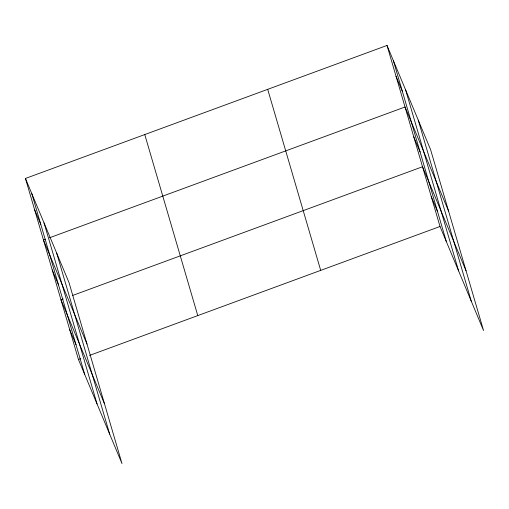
<?xml version="1.0" encoding="UTF-8"?>
<svg xmlns="http://www.w3.org/2000/svg" width="509" height="509" viewBox="0 0 509 509"><rect width="100%" height="100%" fill="white"/><g stroke="black" fill="none" stroke-linecap="round" stroke-linejoin="round"><path stroke-width="0.76" d="M25.45 178.455L68.982 282.514L121.982 463.553L78.45 359.494L25.45 178.455L387.018 45.447L430.55 149.506L483.55 330.545L440.018 226.486L387.018 45.447M45.683 239.192L43.469 240.006L87.001 344.065M49.36 237.837L405.037 106.998L448.569 211.063M63.173 298.936L60.959 299.75L104.491 403.809M72.749 295.417L422.527 166.742L466.059 270.801M78.45 359.494L80.664 358.68M89.501 355.428L440.018 226.486M396.027 76.223L402.333 91.296M413.785 136.87L420.09 151.943M431.276 196.614L437.581 211.687M34.459 209.231L40.765 224.304M52.217 269.878L58.522 284.951M69.708 329.622L76.013 344.695M418.264 120.143L471.264 301.182M405.609 89.889L458.609 270.922M393.323 60.52L446.323 241.559M267.702 89.342L320.702 270.374M144.766 134.561L197.772 315.599M56.696 253.151L109.696 434.183M44.041 222.891L97.041 403.93M31.755 193.528L84.755 374.567"/></g></svg>
